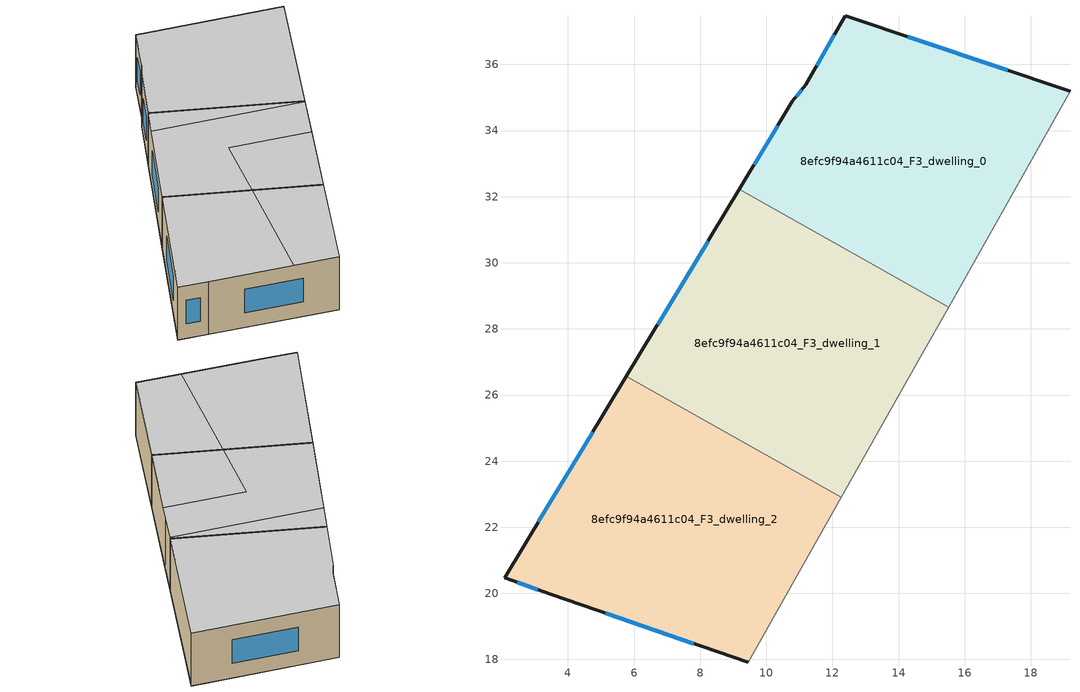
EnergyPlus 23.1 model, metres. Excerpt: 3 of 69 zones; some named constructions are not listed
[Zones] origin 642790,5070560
8efc9f94a4611c04_F3_dwelling_0
 floor to 8efc9f94a4611c04_F2_dwelling_0 (EU_floor_Construction): 15.51,28.66 19.19,35.19 12.39,37.48 11.19,35.38 10.79,34.88 9.18,32.22 z9
 wall outside (EU_wall_Construction): 9.18,32.22 10.79,34.88 11.19,35.38 12.39,37.48 19.19,35.19 z9:12
 wall to 8efc9f94a4611c04_F3_dwelling_1 (EU_wall_Construction): 15.51,28.66 9.18,32.22 z9:12
 wall to 8efc9f94a4611c04_F3_dwelling_3 (EU_wall_Construction): 19.19,35.19 15.51,28.66 z9:12
 window (EU_Window_Construction): 14.27,36.85 17.31,35.82 / 9.63,32.96 10.34,34.14 / 10.9,35.02 11.08,35.24 / 11.52,35.96 12.06,36.9 z9.83:11.17
 ceiling to 8efc9f94a4611c04_F4_dwelling_12 (EU_floor_Construction): 19.19,35.19 15.51,28.66 9.18,32.22 10.79,34.88 11.19,35.38 12.39,37.48 z12
8efc9f94a4611c04_F3_dwelling_1
 floor to 8efc9f94a4611c04_F2_dwelling_1 (EU_floor_Construction): 12.27,22.9 15.51,28.66 9.18,32.22 5.76,26.57 z9
 wall outside (EU_wall_Construction): 5.76,26.57 9.18,32.22 z9:12
 wall to 8efc9f94a4611c04_F3_dwelling_2 (EU_wall_Construction): 12.27,22.9 5.76,26.57 z9:12
 wall to 8efc9f94a4611c04_F3_dwelling_4 (EU_wall_Construction): 14.66,27.14 12.27,22.9 z9:12
 wall to 8efc9f94a4611c04_F3_dwelling_3 (EU_wall_Construction): 15.51,28.66 14.66,27.14 z9:12
 window (EU_Window_Construction): 6.71,28.13 8.24,30.66 z9.83:11.17
 ceiling to 8efc9f94a4611c04_F4_dwelling_11 (EU_floor_Construction): 15.47,28.58 14.32,26.54 10.5,27.84 9.37,24.53 5.76,26.57 8.43,30.97 z12
 ceiling to 8efc9f94a4611c04_F4_dwelling_10 (EU_floor_Construction): 14.32,26.54 12.27,22.9 9.37,24.53 10.5,27.84 z12
 ceiling to 8efc9f94a4611c04_F4_dwelling_12 (EU_floor_Construction): 15.51,28.66 15.47,28.58 8.43,30.97 9.18,32.22 z12
8efc9f94a4611c04_F3_dwelling_2
 floor to 8efc9f94a4611c04_F2_dwelling_2 (EU_floor_Construction): 9.46,17.91 12.27,22.9 5.76,26.57 2.08,20.47 3.48,19.97 z9
 wall outside (EU_wall_Construction): 9.46,17.91 3.48,19.97 2.08,20.47 5.76,26.57 z9:12
 wall to 8efc9f94a4611c04_F3_dwelling_4 (EU_wall_Construction): 12.27,22.9 9.46,17.91 z9:12
 window (EU_Window_Construction): 7.8,18.48 5.13,19.4 / 3.09,20.11 2.47,20.33 / 3.1,22.16 4.74,24.88 z9.83:11.17
 ceiling to 8efc9f94a4611c04_F4_dwelling_11 (EU_floor_Construction): 9.37,24.53 7.37,18.63 3.48,19.97 2.08,20.47 5.76,26.57 z12
 ceiling to 8efc9f94a4611c04_F4_dwelling_10 (EU_floor_Construction): 12.27,22.9 9.46,17.91 7.37,18.63 9.37,24.53 z12
[SCHEDULE:FILE] Column Number=1; Rows to Skip at Top=0; Number of Hours of Data=8760; Column Separator=Comma; Interpolate to Timestep=No; Minutes per Item=60; Adjust Schedule for Daylight Savings=Yes
Name | File
EU_Step8_GainSchedule_8efc9f94a4611c04_F3_dwelling_0_f000 | ../../schedules/8efc9f94a4611c04/8efc9f94a4611c04_F3_dwelling_0_f000_gain.csv
EU_Step8_GainSchedule_8efc9f94a4611c04_F3_dwelling_1_f000 | ../../schedules/8efc9f94a4611c04/8efc9f94a4611c04_F3_dwelling_1_f000_gain.csv
EU_Step8_GainSchedule_8efc9f94a4611c04_F3_dwelling_2_f000 | ../../schedules/8efc9f94a4611c04/8efc9f94a4611c04_F3_dwelling_2_f000_gain.csv
EU_Step8_GainSchedule_8efc9f94a4611c04_F3_dwelling_3_f000 | ../../schedules/8efc9f94a4611c04/8efc9f94a4611c04_F3_dwelling_3_f000_gain.csv
EU_Step8_GainSchedule_8efc9f94a4611c04_F3_dwelling_4_f000 | ../../schedules/8efc9f94a4611c04/8efc9f94a4611c04_F3_dwelling_4_f000_gain.csv
EU_Step8_GainSchedule_8efc9f94a4611c04_F3_dwelling_5_f000 | ../../schedules/8efc9f94a4611c04/8efc9f94a4611c04_F3_dwelling_5_f000_gain.csv
EU_Step8_GainSchedule_8efc9f94a4611c04_F3_dwelling_6_f000 | ../../schedules/8efc9f94a4611c04/8efc9f94a4611c04_F3_dwelling_6_f000_gain.csv
EU_Step8_GainSchedule_8efc9f94a4611c04_F3_dwelling_7_f000 | ../../schedules/8efc9f94a4611c04/8efc9f94a4611c04_F3_dwelling_7_f000_gain.csv
EU_Step8_GainSchedule_8efc9f94a4611c04_F3_dwelling_8_f000 | ../../schedules/8efc9f94a4611c04/8efc9f94a4611c04_F3_dwelling_8_f000_gain.csv
EU_Step8_GainSchedule_8efc9f94a4611c04_F3_dwelling_9_f000 | ../../schedules/8efc9f94a4611c04/8efc9f94a4611c04_F3_dwelling_9_f000_gain.csv
EU_Step8_GainSchedule_8efc9f94a4611c04_F3_dwelling_10_f000 | ../../schedules/8efc9f94a4611c04/8efc9f94a4611c04_F3_dwelling_10_f000_gain.csv
EU_Step8_GainSchedule_8efc9f94a4611c04_F3_dwelling_11_f000 | ../../schedules/8efc9f94a4611c04/8efc9f94a4611c04_F3_dwelling_11_f000_gain.csv
EU_Step8_GainSchedule_8efc9f94a4611c04_F3_dwelling_12_f000 | ../../schedules/8efc9f94a4611c04/8efc9f94a4611c04_F3_dwelling_12_f000_gain.csv
EU_Step8_GainSchedule_8efc9f94a4611c04_F3_dwelling_13_f000 | ../../schedules/8efc9f94a4611c04/8efc9f94a4611c04_F3_dwelling_13_f000_gain.csv
